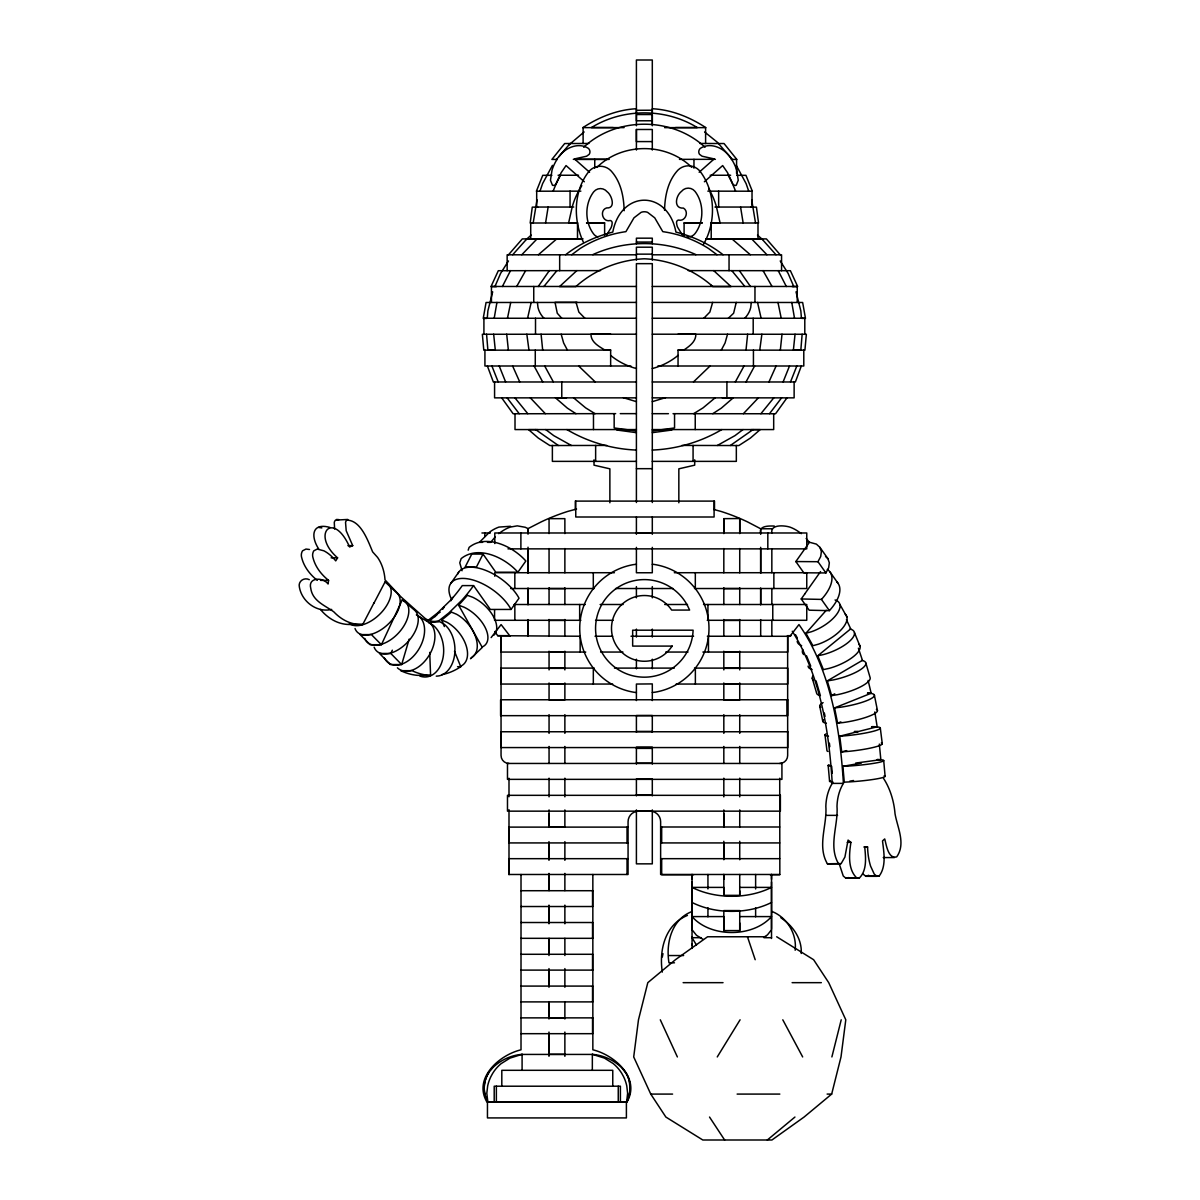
<?xml version="1.0" encoding="UTF-8"?>
<svg xmlns="http://www.w3.org/2000/svg" width="1200" height="1200" viewBox="0 0 1200 1200"><rect width="100%" height="100%" fill="white"/><g stroke="black" fill="none" stroke-linecap="round" stroke-linejoin="round"><path stroke-width="1.5" d="M501.045 636.3L501.045 755.505A7.95 7.95 0 0 0 508.995 763.455M508.995 809.715L508.995 874.485L508.995 858.675M508.995 796.77L508.995 778.26M528.03 619.59L528.03 636.3L528.03 620.295M528.03 604.74L528.03 588.03M528.03 573.18L528.03 547.2M528.03 534.21L528.03 528.63L525.255 527.28L517.26 525.855L510.18 527.1A61.995 43.845 90 0 0 500.955 532.035L498.69 533.64M548.985 1056.315L548.985 1032.06M548.985 1018.98L548.985 1002.18M548.985 987.255L548.985 968.58M548.985 955.515L548.985 938.715M548.985 923.79L548.985 905.115M548.985 890.19L548.985 873.39M548.985 860.325L548.985 841.65M548.985 826.725L548.985 813.66M609.87 502.77L609.87 468.825L594.015 465.165L594.015 459.825M636.405 533.13L652.305 532.995M636.405 150.045L636.405 129.48L652.305 129.48L652.305 150.045M636.405 125.76L636.405 114.54L652.305 114.54L652.305 124.515M636.405 114.045L636.405 110.295L652.305 110.22L652.305 114.045M652.305 125.76L652.305 114.54M692.04 928.71L692.04 882M692.04 879.315L692.04 874.485L692.04 948.405M707.94 874.485L707.94 888.96M739.725 922.965L739.725 930.585L723.825 930.585L723.825 916.59L692.04 916.59C710.625 937.83 752.835 937.77 771.525 916.59L739.725 916.59M739.725 890.82L739.725 895.35L723.825 895.35L723.825 887.4L692.04 887.4C715.56 899.25 747.93 899.205 771.525 887.4L739.725 887.4M723.825 879.315L723.825 874.485L723.825 895.35M723.825 859.74L723.825 841.305M723.825 826.56L723.825 813.66M723.825 532.125L723.825 519M739.725 532.125L739.725 519M755.625 874.485L755.625 888.96M760.68 604.5L760.68 588.525M760.68 572.715L760.68 548.865M760.68 532.98C758.565 525.42 769.62 525.945 774.285 526.035M771.525 928.71L771.525 882M771.525 879.315L771.525 874.485L771.525 938.49M771.84 604.5L771.84 588.525M771.84 572.715L771.84 548.865M771.84 532.98C770.295 524.055 784.455 525.42 789.885 527.1A61.995 43.845 90 0 1 799.11 532.035L801.375 533.64M493.665 334.2L495.3 350.1L487.875 349.995L486.57 334.2M712.65 302.37L709.86 312.075L703.8 318.27M545.58 222.93L548.13 207.045M533.19 222.93L537.015 199.845M664.53 210.255C664.89 196.71 667.56 182.43 676.5 171.765A14.985 14.985 0 0 1 700.41 171.765C715.74 192.18 716.16 222.795 703.38 244.515M736.245 302.37L733.62 313.23L728.25 318.315M487.26 318.315L487.875 310.905L492.69 291.825M507.465 318.315L510.735 302.415M527.565 318.315L531.18 302.415M761.88 334.2L759.75 350.1M782.01 334.2L780.33 350.1M802.14 334.2L800.835 349.995L793.395 350.01L795.045 334.2M494.19 318.315L496.935 302.415M727.545 334.2L725.07 342.975L721.29 350.1M692.04 938.1L692.25 936.915M692.04 945.12L692.25 943.935M662.31 957.015L662.985 953.67M457.71 574.02A37.785 18.885 35.3 0 1 484.95 570.09A37.785 18.885 35.3 0 1 518.19 596.7L519.015 598.215L511.065 609.45L490.35 609.45L473.55 585.6A181.635 128.445 90 0 1 461.85 600.24L448.77 613.005L439.245 620.475A27.795 19.65 90 0 1 424.89 618.225L400.95 596.85L385.005 579.885L384.915 578.58A36.84 26.055 90 0 0 377.595 557.43L372.63 551.865C367.89 540.6 360.765 520.185 346.815 520.125A4.77 3.375 90 0 0 345.54 522.39L346.2 530.73L352.725 545.64L349.59 546.99C333.12 509.625 310.62 534.39 337.575 557.835L335.73 560.88A51.975 36.75 90 0 0 323.895 550.815L317.25 549.06L313.875 550.785A6.21 4.395 90 0 0 313.08 552.39L312.75 553.605A6.21 4.395 90 0 0 312.93 557.475C315.135 566.685 321.27 574.575 328.59 580.38L328.08 583.995C323.07 576.99 307.86 577.11 310.725 588.165C312.45 601.215 325.2 605.49 333.87 611.895A63.405 44.835 90 0 0 362.775 624.42L374.07 602.73M771.525 929.73L767.46 934.89L763.605 937.41M796.815 366L790.53 381.885M801.285 366.075L795.375 381.975L652.305 381.975M831.885 1056.945L841.215 1019.805M765.765 936.765L707.58 936.765L675.42 959.715L647.805 982.665L638.475 1019.805L633.705 1056.945L650.76 1094.085L665.865 1117.05L702.81 1140L771.915 1140L804.075 1117.05L831.675 1094.085L841.005 1056.945L845.79 1019.805L828.72 982.665L813.615 959.715L776.685 936.765M792.285 631.245A181.635 128.445 -90 0 1 798.15 641.13C821.835 684.57 829.215 734.625 832.245 783.39L831.645 784.38A36.84 26.055 90 0 0 825.84 806.445C827.22 825.285 816.975 846.075 827.385 863.775L841.185 863.565L844.92 857.025L848.07 840.075L850.92 842.355C849.12 853.92 847.62 869.505 856.995 878.175L859.32 878.055C867.225 870.345 865.68 857.265 864.75 847.215L867.585 847.005A51.975 36.75 90 0 0 870.57 866.085L874.26 874.11L877.005 876.315L879.3 875.895C886.515 866.04 883.83 852.21 882.51 840.915L884.715 838.935C886.32 844.53 888.06 859.215 896.685 856.89C906.06 843.72 897.405 827.565 895.035 813.78A63.405 44.835 90 0 0 883.515 778.35M746.01 350.1L747.63 334.2M707.34 636.24L789.915 636.3L798.96 624.585A181.635 128.445 -90 0 1 809.31 641.13C833.01 684.57 840.375 734.625 843.42 783.39L842.805 784.38A36.84 26.055 -90 0 0 837 806.445C838.38 825.285 828.135 846.075 838.56 863.775L840.615 864.03M401.67 664.56L390.795 653.46L379.515 653.46L390.39 664.56L401.67 664.56L409.17 639.12M468.18 550.17L469.125 547.365C486.285 533.505 513 546.39 525.84 561.015L517.89 572.25L495.795 572.25L483.03 554.07L471.765 554.07L465.105 567.135L476.385 567.135L483.03 554.07M789.495 366L783.12 381.885M502.38 286.515L510.51 270.615M540 191.145L542.625 183.555L552.45 165.36M553.155 191.145L553.515 190.2A120.36 120.36 0 0 1 559.935 176.37L560.58 175.245M494.94 286.515L500.595 273.39L508.485 260.955M516.66 286.515L525.645 270.615M754.605 366L746.025 381.915M776.1 366L768.975 381.885M744.015 366L735.375 381.885M771.525 902.475C747.93 914.28 715.56 914.325 692.04 902.475M381.405 644.715L371.4 634.605L360.135 634.605L370.14 644.715L381.405 644.715L402.33 599.73L405.6 601.8A27.87 16.455 -47 0 1 395.37 636.105A27.87 16.455 -47 0 1 364.725 638.4M390.795 653.46L392.325 650.175M374.025 603.03L385.08 581.88L388.275 583.875A27.87 15.84 -43.7 0 1 380.34 613.62A27.87 15.84 -43.7 0 1 349.305 623.58M806.16 538.455L809.415 542.355L795.84 561.555L817.965 561.705L820.71 556.47L821.385 551.565L819.915 547.365L816.405 544.125L807.72 541.755M795.84 561.555L803.79 572.79L825.915 572.94L828.66 567.72L829.335 562.815L827.865 558.6L819.915 547.365M717.255 1056.945L740.085 1019.805M626.955 1102.02C640.875 1078.215 614.595 1054.98 592.845 1049.805L592.845 874.485M538.23 286.515L549.345 270.615M781.635 397.785L769.5 413.685M786.975 397.86L775.56 413.76L673.05 413.685M543.84 286.515L556.935 270.615M581.79 185.64L578.67 191.145A69.735 69.735 0 0 0 572.19 207.045L568.635 222.885L577.635 222.9M494.205 1102.02L494.205 1086.21L620.4 1086.21L620.4 1102.02L487.83 1102.02A28.635 28.635 0 0 1 489.09 1072.14L493.14 1067.34M556.56 159.36L570.15 143.46M450.705 583.5L458.64 572.265M804.795 593.85L820.545 571.59M836.88 581.97A37.785 18.885 -35.3 0 1 829.395 610.65L809.175 610.2L801.225 598.965L804.855 593.85M773.835 397.785L760.92 413.685M521.79 254.73L537.12 238.83L555.465 238.83M491.13 637.59L501.105 624.585L510.165 636.3M508.47 254.805L522.315 238.905L582.915 238.905M512.7 254.73L526.905 238.83L536.28 238.83M559.02 156.585C565.23 147.69 578.49 141.99 588.3 148.32A4.68 4.68 0 0 1 589.935 151.515L589.92 152.22A4.26 4.26 0 0 1 589.11 154.395L586.62 156.21L574.515 158.925L589.56 172.245M538.395 254.73L556.83 238.83L582.57 238.83M710.055 366L693.525 381.885M758.43 397.785L743.385 413.685M495.12 537.045L490.65 542.355L487.44 542.355M470.505 658.755L482.295 647.445L458.64 605.22L467.445 595.335L472.77 597.285A27.87 15.45 41.7 0 1 493.98 635.115M845.265 614.175A27.87 12.24 -29.3 0 1 818.505 644.16L812.895 645.705L805.92 633.24L826.305 610.26M863.1 874.11L865.845 876.315L868.695 875.28M715.155 397.785L703.08 407.85L693.645 413.685M568.74 145.065L584.115 131.97M576.06 286.47L577.995 284.73A110.34 110.34 0 0 1 644.355 258.78A110.355 110.355 0 0 1 710.715 284.73M699.15 172.245L714.195 158.925L702.09 156.21L699.6 154.395A4.26 4.26 0 0 1 698.79 152.22L698.79 151.515A4.68 4.68 0 0 1 700.41 148.32C711.63 141.195 726.18 149.295 731.97 159.855A44.82 44.82 0 0 1 736.665 170.04L738.24 180.27L736.275 185.19A2.055 2.055 0 0 1 735.255 185.445L733.89 185.055A3.855 3.855 0 0 1 733.02 184.395L727.53 172.65L722.67 165.57L704.37 181.77M526.245 239.49L531.225 235.125M565.65 254.73C579.45 243.84 595.785 236.415 612.78 232.095C620.865 189.57 667.845 189.57 675.93 232.095C692.925 236.415 709.26 243.84 723.06 254.73M753.09 429.57L730.38 445.47M596.955 167.355C622.335 142.365 666.375 142.365 691.755 167.355M767.34 1140L794.94 1117.05M583.665 147.24C616.68 116.535 672.03 116.535 705.045 147.24M430.47 620.055L437.415 614.37M444.375 626.565L441.705 620.055L451.44 612.105L456.555 614.25A27.87 17.07 50.7 0 1 475.74 637.26A27.87 17.07 50.7 0 1 471.24 657.825M858.705 644.205A27.87 9.855 -22.2 0 1 829.155 668.37L823.395 669.6L817.755 655.8L850.695 628.875L846.435 619.65M678.06 355.395L675.93 357.105A67.17 67.17 0 0 1 652.815 368.4L652.305 368.52M839.19 863.745L843.255 875.985L845.835 878.175L848.745 877.59M743.01 429.57L734.94 435.645L717.33 445.47M571.74 254.73L580.05 248.565A115.92 115.92 0 0 1 625.92 231.645L633.975 217.83L641.145 212.325A9.24 9.24 0 0 1 647.565 212.325L654.735 217.83L662.79 231.645A115.92 115.92 0 0 1 708.66 248.565L716.97 254.73M576.855 270.615L559.56 286.575L575.82 286.545M712.785 413.685L721.32 408.15L733.26 397.8L722.235 397.8M721.8 429.57C700.83 441.975 676.65 449.1 652.305 450.06M437.97 613.53L440.205 612.105M865.89 663.165L870.195 677.895A27.87 7.545 -16.3 0 1 837.48 694.68L831.615 695.625L827.31 680.895L862.44 660.33L858.375 648.18M831.615 695.625L834.75 693.795M347.79 519.45L335.535 520.125A4.77 3.375 90 0 0 334.275 522.39L334.62 529.065M528.03 528.63L541.035 521.97A206.355 206.355 0 0 1 567.735 511.425L576.555 509.04M687.45 915.405C665.055 924.57 658.905 950.115 662.31 972.075M692.355 911.4C671.64 918.945 665.685 943.05 668.97 962.805L674.475 962.805M876.39 709.395A27.87 5.355 -11.3 0 1 843.54 722.505L837.615 723.18L834.57 707.895L871.155 693.24L868.125 680.43M837.615 723.18L840.87 721.89M665.445 397.665L652.305 401.655M805.92 633.24L811.53 631.71A27.87 12.24 -29.3 0 0 836.595 614.445A27.87 12.24 -29.3 0 0 835.065 599.985M329.94 527.43C311.235 522.21 310.89 537.015 318.63 548.82M881.28 742.995A27.87 3.45 -7.2 0 1 847.68 751.44L841.71 751.875L839.745 736.185L877.17 726.795L874.815 711.945M841.71 751.875L846.705 750.615M522.09 1070.235L522.09 1054.335L510.015 1058.1L501.15 1063.62A38.7 38.7 0 0 0 492.66 1073.385L490.86 1076.685A40.53 40.53 0 0 0 487.665 1085.91L486.81 1093.29L487.83 1102.02A28.635 28.635 0 0 1 489.09 1072.14M441.825 674.64L444.945 673.965A92.205 65.19 -90 0 0 460.77 666.705L454.5 651.36M817.755 655.8L823.515 654.555A27.87 9.855 -22.2 0 0 850.2 640.665A27.87 9.855 -22.2 0 0 850.02 629.01M671.835 430.035L652.305 432.66M884.13 775.83A27.87 2.46 -5.1 0 1 850.26 781.845L844.29 782.16L842.88 766.335L861.345 763.065M849.825 781.17L853.515 780.51M855.72 763.065L880.845 759.66L879.33 744.09M827.31 680.895L833.16 679.95A27.87 7.545 -16.3 0 0 860.985 669.315A27.87 7.545 -16.3 0 0 861.765 660.405M636.405 564.27L633.24 564.66A64.71 64.71 0 0 0 635.22 692.445L636.405 692.52M652.305 692.52L655.47 692.13A64.71 64.71 0 0 0 653.49 564.345L652.305 564.345M834.57 707.895L840.495 707.22A27.87 5.355 -11.3 0 0 870.405 699.015A27.87 5.355 -11.3 0 0 867.675 693.105M636.405 108.735C617.205 109.725 598.83 117.18 582.87 127.635L624.105 127.605M839.745 736.185L845.7 735.75A27.87 3.45 -7.2 0 0 876.72 730.26A27.87 3.45 -7.2 0 0 872.055 726.645M652.305 430.965L674.55 427.95L674.55 413.685M842.88 766.335L848.865 766.035A27.87 2.46 -5.1 0 0 879.42 762.27A27.87 2.46 -5.1 0 0 877.14 759.555M620.265 1102.02L626.61 1102.02L627.975 1099.2L630.15 1090.05L629.25 1080.69A29.61 29.61 0 0 0 625.365 1072.14L621.3 1067.34A47.985 47.985 0 0 0 592.35 1054.335L592.335 1070.235M684.09 235.365L684.09 222.93L702.09 222.915M711.075 222.9L720.075 222.885L716.505 207.045A69.735 69.735 0 0 0 710.04 191.145L708.63 188.205M610.65 334.2L590.94 334.23C590.925 342.21 598.98 346.425 604.875 350.055L610.65 350.055L610.65 366M652.305 120.78L636.405 120.78L636.405 114.54M613.215 127.56L591.45 127.56C623.1 107.985 665.61 107.985 697.26 127.56L675.495 127.56M664.59 127.635L705.84 127.635C689.88 117.18 671.505 109.725 652.305 108.735M652.305 141.585L636.405 141.585L636.405 129.48M588.885 143.46L564.675 143.535L551.895 159.435L557.37 159.435M699.825 143.46L724.035 143.535L736.815 159.435L731.34 159.435M574.8 159.36L609.24 159.36M679.47 159.36L715.395 159.33M551.88 175.32L542.76 175.32L536.385 191.22L580.86 191.145M558.075 175.245L578.535 175.245M710.175 175.245L730.635 175.245M736.83 175.32L745.95 175.32L752.325 191.22L707.85 191.145M535.545 207.045L573.75 207.045M714.96 207.045L753.15 207.045M537.735 207.12L532.275 207.12L530.175 223.02L577.5 222.96L577.5 238.905M750.975 207.12L756.435 207.12L758.535 223.02L711.21 222.96L711.21 238.905M586.545 222.96L604.62 222.96L604.62 235.365M684.09 222.96L702.165 222.96M706.14 238.83L731.865 238.83L750.3 254.73M733.23 238.83L751.59 238.83L766.92 254.73M752.43 238.83L761.805 238.83L775.995 254.73M705.78 238.905L766.395 238.905L780.24 254.805M636.405 242.055L652.305 242.055M636.405 254.145L652.305 254.145M636.405 254.805L507.15 254.805L507.15 270.705M652.305 254.805L781.56 254.805L781.56 270.705M600.495 270.615L498.315 270.705L490.995 286.59L496.575 286.59M688.215 270.615L790.395 270.705L797.715 286.59L792.135 286.59M636.405 286.47L491.445 286.47L491.445 302.415M652.305 286.47L797.25 286.47L797.25 302.415M636.405 302.415L486.06 302.49L483.225 318.39L486.9 318.39M652.305 302.415L802.65 302.49L805.485 318.39L801.81 318.39M636.405 318.255L483.915 318.255L483.915 334.2M652.305 318.255L804.795 318.255L804.795 334.2M636.405 334.2L482.355 334.275L483.795 350.175L610.65 350.1M652.305 334.2L806.355 334.275L804.915 350.175L678.045 350.1L678.045 366M678.06 350.055L683.82 350.055C689.28 346.335 696.045 341.64 695.835 334.23L678.06 334.2M630.885 366L484.92 366L484.92 350.1M657.825 366L803.79 366L803.79 350.1M636.405 381.975L493.335 381.975L487.425 366.075M566.475 397.8L555.45 397.8L567.39 408.15L575.925 413.685M636.405 397.86L494.58 397.86L494.58 381.975M652.305 397.86L794.13 397.86L794.13 381.975M615.66 413.64L513.15 413.76L501.72 397.86M620.265 413.64L636.405 413.64M652.305 413.685L668.445 413.685M636.405 429.57L515.01 429.57L515.01 413.64M652.305 429.57L773.685 429.57L773.685 413.685M537.75 429.66L528.585 429.66L538.305 438.075L549.84 445.545L606.75 445.425M750.96 429.66L760.125 429.66L750.405 438.075L738.87 445.545L681.945 445.425M636.405 461.37L552.375 461.37L552.375 445.425M652.305 461.37L736.335 461.37L736.335 445.425M636.405 468.675L652.305 468.675M713.925 509.52L720.975 511.425A206.355 206.355 0 0 1 747.675 521.97L760.68 528.765L771.84 528.765M481.935 532.98L490.365 532.98M482.595 542.355L479.385 542.355L489.675 532.02A61.995 43.845 90 0 1 498.915 527.085L510.525 526.275M347.895 545.64L352.725 545.64M507.975 548.865L806.76 548.865L806.76 532.98L494.79 532.98L494.79 543.57M331.14 557.835L337.575 557.835M614.4 572.715L494.79 572.715L494.79 576.24M674.31 572.715L806.76 572.715L806.76 588.525L694.485 588.525M320.535 580.38L328.59 580.38M473.55 585.6L462.27 585.6A181.635 128.445 90 0 1 450.57 600.24L437.505 613.005L427.98 620.475A27.795 19.65 90 0 1 426.78 620.88M510.72 588.525L594.225 588.525M615.555 588.525L673.065 588.525M549.06 588.615L564.87 588.615M723.825 588.615L739.725 588.615M514.065 604.5L585.24 604.5M600.12 604.5L623.1 604.5M664.71 604.5L687.495 604.5M703.53 604.5L806.76 604.5L806.76 620.295L707.235 620.295M309.3 579.675C304.125 576.945 297.9 581.37 299.37 587.07C301.815 601.545 316.83 612.99 331.68 609.435M580.875 620.295L494.565 620.295L494.565 609.765M595.56 620.295L613.125 620.295M549.06 620.4L564.87 620.4M723.825 620.4L739.725 620.4M362.775 624.42L351.51 624.42A63.405 44.835 90 0 1 322.605 611.895L320.415 609.435M494.745 631.515L497.685 635.685L508.95 635.685M787.395 635.685L791.115 635.685M595.035 636.24L612.645 636.24M631.005 636.24L693.585 636.24M585.735 652.05L501.09 652.05L501.09 636.24M600.615 652.05L622.935 652.05M665.7 652.05L688.005 652.05M702.885 652.05L787.695 652.05L787.695 636.24M549.06 652.2L564.87 652.2M723.825 652.2L739.725 652.2M457.545 666.705L460.77 666.705M594.285 668.1L501.09 668.1L501.09 684.045L612.645 684.045M614.475 668.1L674.295 668.1M694.5 668.1L787.695 668.1L787.695 684.045L676.14 684.045M549.06 668.34L564.87 668.34M723.825 668.34L739.725 668.34M430.59 675.435L417.075 675.315A92.19 65.19 -90 0 1 400.77 670.68L412.035 670.68A92.19 65.19 90 0 0 428.34 675.315L430.59 675.435L429.72 652.395M549.06 684.135L564.87 684.135M723.825 684.135L739.725 684.135M867.435 693.24L871.155 693.24M500.595 699.855L500.595 715.665M787.035 699.855L787.125 715.665M871.59 726.795L877.17 726.795M636.405 731.415L652.305 731.415M636.405 748.38L652.305 748.38M877.125 759.66L880.845 759.66M636.405 763.155L652.305 763.155M832.245 783.39L843.42 783.39M636.405 794.895L652.305 794.895M636.405 810.78L652.305 810.78M826.41 815.37L837.57 815.37M660.63 826.995L779.715 826.995M628.065 827.115L508.995 827.115L509.01 842.925L628.065 842.925M847.2 842.355L850.92 842.355M660.63 842.925L779.715 842.925M863.865 847.005L867.585 847.005M883.245 857.565L894.42 857.565M628.065 858.675L508.875 858.675L508.875 874.485L628.065 874.485L628.065 821.745A10.59 10.59 0 0 1 638.67 811.14M660.63 858.675L779.715 858.675M827.385 863.775L838.56 863.775M779.715 874.485L660.63 874.485L660.63 821.745A10.59 10.59 0 0 0 650.04 811.14M693.63 874.725L661.68 874.725L661.68 858.915M770.205 874.725L779.835 874.725L779.715 778.26M868.14 875.895L879.3 875.895M865.845 876.315L877.005 876.315M848.16 878.055L859.32 878.055M845.835 878.175L856.995 878.175M520.95 890.715L592.77 890.715M520.95 906.525L592.77 906.525M520.95 922.515L592.77 922.515M701.385 937.695L692.04 937.695L696.465 945.06M764.04 937.695L771.525 937.695M520.95 938.325L592.77 938.325M520.95 954.285L592.77 954.285M668.97 955.545L683.625 955.545M520.95 970.11L592.77 970.11M683.13 982.665L723.03 982.665M792.12 982.665L821.34 982.665M520.95 986.085L592.77 986.085M520.95 1001.895L592.77 1001.895M564.87 1017.795L549.06 1017.795L549.06 1001.895M520.95 1017.87L592.77 1017.87M520.95 1033.68L592.77 1033.68M564.87 1054.335L549.06 1054.335L549.06 1033.68M522.03 1054.425L592.41 1054.425M650.76 1094.085L672.585 1094.085M737.13 1094.085L779.835 1094.085M827.115 1094.085L831.675 1094.085M573.315 159.33L608.325 159.36M586.62 222.915L604.62 222.93M712.905 286.545L730.995 286.575L713.7 270.615M577.185 302.385L555.045 302.37L557.265 313.23L561.81 318.315M801.225 598.965L821.445 599.415L829.395 610.65M336.51 519.45L338.895 519.63M636.405 430.965L614.16 427.95L614.16 413.685M636.405 432.66L616.875 430.035M636.405 450.06C612.06 449.1 587.88 441.975 566.91 429.57M309.495 549.495L305.97 549.06L302.61 550.785A6.21 4.395 90 0 0 301.8 552.39L301.47 553.605A6.21 4.395 90 0 0 301.65 557.475C303.855 566.685 309.99 574.575 317.31 580.38M833.04 782.16L830.55 781.845A27.87 2.46 -5.1 0 1 830.49 780.57M318.66 527.43L321.825 527.925M828.495 736.185L825.99 735.75A27.87 3.45 -7.2 0 1 825.885 733.965M636.405 368.52L635.895 368.4A67.17 67.17 0 0 1 612.78 357.105L610.65 355.395M592.335 1054.335L604.425 1058.1L613.275 1063.62A38.7 38.7 0 0 1 621.765 1073.385L623.58 1076.685A40.53 40.53 0 0 1 626.775 1085.91L627.63 1093.29L626.61 1102.02L627.975 1099.2A28.635 28.635 0 0 0 625.35 1072.14L623.46 1069.635M636.405 401.655L623.265 397.665M826.38 723.18L823.83 722.505A27.87 5.355 -11.3 0 1 823.56 719.745M458.64 605.22L463.965 607.155A27.87 15.45 41.7 0 1 485.85 628.92A27.87 15.45 41.7 0 1 481.65 647.175M441.705 620.055L446.82 622.2A27.87 17.07 50.7 0 1 466.335 646.26A27.87 17.07 50.7 0 1 460.14 666.42M812.16 669.6L809.445 668.37A27.87 9.855 -22.2 0 1 808.065 666.15M771.795 911.4C787.14 917.355 797.04 933.93 795.165 950.25M497.685 635.685L580.155 636.24L580.155 652.05M801.66 645.705L798.795 644.16A27.87 12.24 -29.3 0 1 797.175 641.415M571.365 445.47L553.77 435.645L545.7 429.57M584.91 318.27L578.85 312.075L576.06 302.37M416.355 614.865L430.23 623.235A27.87 18.195 -59.5 0 1 427.08 658.38A27.87 18.195 -59.5 0 1 397.38 667.8M595.065 413.685L585.63 407.85L573.555 397.785M703.065 939.39L696.465 935.265L692.04 929.73M417.54 615.63L419.91 617.16A27.87 18.195 -59.5 0 1 414.495 655.095A27.87 18.195 -59.5 0 1 384.18 657.63M558.315 445.47L535.605 429.57M595.185 381.885L578.655 366M704.595 131.97L717.435 142.335L732.15 159.36M780.9 917.79C792.825 925.74 802.095 938.64 801.24 953.475M545.325 413.685L530.28 397.785M757.485 235.125L762.465 239.49M584.34 181.77L566.04 165.57L561.18 172.65L555.69 184.395A3.855 3.855 0 0 1 554.82 185.055L553.455 185.445A2.055 2.055 0 0 1 552.435 185.19L550.455 180.27L552.045 170.04A44.82 44.82 0 0 1 556.74 159.855M710.715 284.73L712.65 286.47M825.525 556.44L827.865 558.6M402.33 599.73L415.005 610.575A27.87 16.455 -47 0 1 404.775 644.895A27.87 16.455 -47 0 1 374.13 647.175M527.79 413.685L514.875 397.785M385.08 581.88L397.26 593.28A27.87 15.84 -43.7 0 1 385.755 626.325A27.87 15.84 -43.7 0 1 355.035 628.53M517.89 572.25C505.05 557.64 478.335 544.755 461.175 558.6L459.765 562.815L462.06 570.75M731.775 270.615L744.87 286.515M739.365 270.615L750.48 286.515M519.195 413.685L507.075 397.785M830.205 572.25L838.155 583.5M817.965 561.705L825.915 572.94M736.26 165.36L746.085 183.555L748.71 191.145M553.335 381.885L544.695 366M709.53 1117.05L724.635 1140M763.05 270.615L772.05 286.515M519.72 381.885L512.61 366M780.225 260.955L788.115 273.39L793.77 286.515M542.685 381.915L534.105 366M486.9 1102.02C472.98 1078.215 499.26 1054.98 521.01 1049.805L521.01 874.485M728.13 175.245L728.76 176.37A120.36 120.36 0 0 1 735.195 190.2L735.555 191.145M839.91 604.47L846.885 616.92M795.555 634.8L797.295 637.92M511.065 609.45L510.24 607.935A37.785 18.885 35.3 0 0 467.22 578.745A37.785 18.885 35.3 0 0 451.605 599.55M782.79 1019.805L802.665 1056.945M778.2 270.615L786.33 286.515M567.405 350.1L563.64 342.975L561.165 334.2M505.59 381.885L499.215 366M660.3 1019.805L677.37 1056.945M498.18 381.885L491.895 366M583.35 242.145C573.255 220.29 573.3 191.85 588.3 172.215A14.985 14.985 0 0 1 612.21 172.215C621.15 182.895 623.82 197.16 624.165 210.72M854.445 632.625L860.085 646.425M806.52 655.8L810.75 666.15M791.775 302.415L794.52 318.315M747.465 936.765L755.19 959.715M816.06 680.895L820.38 695.625L817.77 694.68A27.87 7.545 -16.3 0 1 816.57 692.985L812.265 678.255M542.685 350.1L541.08 334.2M796.02 291.825L800.835 310.905L801.45 318.315M777.975 302.415L781.23 318.315M757.53 302.415L761.145 318.315M528.96 350.1L526.83 334.2M508.365 350.1L506.7 334.2M751.695 199.845L755.52 222.93M874.41 695.295L877.47 710.595M824.34 712.98L825.03 716.385M819.705 706.005L822.765 721.305M740.58 207.045L743.13 222.93M880.305 728.07L882.285 743.76M829.38 743.16L829.815 746.64M825 734.97L826.965 750.66A27.87 3.45 -7.2 0 0 827.97 751.44M883.71 760.56L885.105 776.385M832.26 773.37L831.645 766.335L829.155 766.035A27.87 2.46 -5.1 0 1 829.095 764.76M828.18 765.48L829.575 781.29M787.65 636.3L787.665 755.505A7.95 7.95 0 0 1 779.715 763.455M773.865 572.715L773.865 588.525M772.77 604.5L772.77 620.295M771.84 620.295L771.84 636.3M767.82 532.98L767.82 548.865M760.68 528.765L760.68 534.33M760.68 547.305L760.68 573.255M760.68 588.09L760.68 604.77M760.68 619.605L760.68 636.3M757.995 222.96L757.995 238.905M755.625 907.785L755.625 916.83M754.965 286.47L754.965 302.415M753.435 350.1L753.435 366M753.195 318.255L753.195 334.2M752.025 191.1L752.025 207.045M751.305 302.415L750.705 307.56A22.32 22.32 0 0 1 744.63 318.315M739.725 533.595L739.725 518.535L723.825 518.655L723.825 533.595M739.725 548.535L739.725 572.805M739.725 587.745L739.725 604.545M739.725 619.485L739.725 636.285M739.725 651.225L739.725 669.9M739.725 682.965L739.725 699.885L723.825 699.885L723.825 682.965M739.725 714.705L739.725 733.365M739.725 746.445L739.725 763.455M739.725 778.185L739.725 796.845M739.725 809.925L739.725 827.025M739.725 841.305L739.725 859.74M739.725 874.485L739.725 895.35M739.725 930.585L739.725 910.575L723.825 910.575L723.825 930.585M736.575 159.36L736.575 173.475M729.045 254.805L729.045 270.705M726.915 381.975L726.915 397.86M723.825 548.535L723.825 572.805M723.825 587.745L723.825 604.545M723.825 619.485L723.825 636.285M723.825 651.225L723.825 669.9M723.825 714.705L723.825 733.365M723.825 746.445L723.825 763.455M723.825 778.185L723.825 796.845M723.825 809.925L723.825 827.025M723.825 842.925L723.825 858.84M718.65 191.1L718.65 207.045M714.495 509.94L714.495 501.105L575.295 501.105L575.295 509.94M714.09 501.105L714.09 517.005L575.76 517.005L575.76 501.105M708.465 636.24L708.465 652.05M707.94 604.5L707.94 620.295M707.94 907.785L707.94 916.83M705.6 127.635L705.6 143.535M695.82 254.73L695.82 254.58C663.435 239.925 625.275 239.925 592.89 254.58L592.89 254.73M695.235 413.685L695.235 429.57M695.325 572.715L695.325 588.525M695.37 668.1L695.37 684.045M694.695 459.825L694.695 465.165L678.84 468.825L678.84 502.77M693.96 159.36L693.96 168.18M693.075 445.425L693.075 461.37M661.68 826.995L661.68 842.925M652.305 112.47L652.305 60L636.405 60L636.405 112.47M652.305 243.765L652.305 238.17L636.405 238.17L636.405 243.765M652.305 260.1L652.305 247.2L636.405 247.2L636.405 260.1M652.305 502.53L652.305 263.655L636.405 263.655L636.405 502.53M652.305 517.005L652.305 534.285M652.305 547.365L652.305 572.76L636.405 572.76L636.405 547.365M652.305 586.605L652.305 597.81M652.305 629.115L652.305 637.035M652.305 659.205L652.305 668.79M652.305 700.56L652.305 683.91L636.405 684.045L636.405 700.56M652.305 732.315L652.305 715.5L636.405 715.53L636.405 732.315M652.305 764.07L652.305 747.15L636.405 747.15L636.405 764.07M652.305 795.825L652.305 779.01L636.405 779.025L636.405 795.825M652.305 809.91L652.305 863.85L636.405 863.85L636.405 809.91M636.405 517.005L636.405 534.285M636.405 586.605L636.405 597.81M636.405 629.115L636.405 637.035M636.405 659.205L636.405 668.79M627.03 827.115L627.03 842.925M627.03 858.675L627.03 874.485M618.255 1086.21L618.255 1102.02M612.765 1086.135L612.765 1070.31L501.81 1070.31L501.81 1086.135M595.635 445.425L595.635 461.37M594.75 159.36L594.75 168.18M593.475 413.64L593.475 429.57M593.295 572.715L593.295 588.525M593.325 668.1L593.325 684.045M592.545 890.715L592.545 906.525M592.545 922.515L592.545 938.325M592.545 954.285L592.545 970.11M592.545 986.085L592.545 1001.895M592.545 1017.87L592.545 1033.68M583.11 127.605L583.11 143.505M579.66 604.5L579.66 620.295M570.06 191.1L570.06 207.045M564.87 533.595L564.87 518.655L549.06 518.655L549.06 533.595M564.87 548.535L564.87 572.805M564.87 587.745L564.87 604.545M564.87 619.485L564.87 636.285M564.87 651.225L564.87 669.9M564.87 682.965L564.87 699.885L549.06 699.885L549.06 682.965M564.87 714.705L564.87 733.365M564.87 746.445L564.87 763.455M564.87 778.185L564.87 796.845M564.87 809.925L564.87 827.025L549.06 827.025L549.06 809.925M564.87 841.65L564.87 860.325M564.87 873.39L564.87 890.625M564.87 905.115L564.87 923.79M564.87 938.31L564.87 955.515M564.87 968.58L564.87 987.255M564.87 1001.895L564.87 1018.98M564.87 1032.06L564.87 1056.315M561.78 381.975L561.78 397.86M559.665 254.805L559.665 270.705M549.06 548.535L549.06 572.805M549.06 587.745L549.06 604.545M549.06 619.485L549.06 636.285M549.06 651.225L549.06 669.9M549.06 714.705L549.06 733.365M549.06 746.445L549.06 763.455M549.06 778.185L549.06 796.845M549.06 842.925L549.06 858.84M549.06 874.485L549.06 890.625M549.06 906.51L549.06 922.41M549.06 938.31L549.06 954.21M549.06 970.11L549.06 985.995M537.405 302.415L538.005 307.56A22.32 22.32 0 0 0 544.08 318.315M536.685 191.1L536.685 207.045M535.515 318.255L535.515 334.2M535.275 350.1L535.275 366M533.745 286.47L533.745 302.415M530.715 222.96L530.715 238.905M528.03 528.765L528.03 532.98M528.03 548.865L528.03 572.715M528.03 588.525L528.03 604.5M520.89 532.98L520.89 548.865M514.83 572.715L514.83 588.525M514.845 604.5L514.845 620.295M496.365 1086.21L496.365 1102.02M484.83 532.98L484.83 536.505M435.015 616.665A27.87 17.07 50.7 0 1 436.845 614.25M450.93 600.75A27.87 15.45 41.7 0 1 453.06 597.285M442.665 609.345A27.87 15.45 41.7 0 1 444.255 607.155M436.26 676.14A27.87 19.68 85.7 0 0 454.515 655.515A27.87 19.68 85.7 0 0 444.15 624.21L439.815 621.735L428.565 622.59L432.885 625.065A27.87 19.68 85.7 0 1 442.56 659.82A27.87 19.68 85.7 0 1 419.865 676.05M827.34 569.46A37.785 18.885 -35.3 0 1 821.445 599.415M813.45 679.95A27.87 7.545 -16.3 0 1 812.895 676.05M803.805 654.555A27.87 9.855 -22.2 0 1 802.83 649.455M820.785 707.22A27.87 5.355 -11.3 0 1 823.11 702.615M686.955 236.79A8.625 8.625 0 0 0 695.01 233.61C704.115 221.79 704.115 203.205 695.01 191.385A8.625 8.625 0 0 0 681.495 191.385C675.57 195.9 673.395 208.785 683.475 208.11C689.37 211.725 685.38 221.85 678.495 220.05A2.355 2.355 0 0 0 676.545 222.465A13.62 13.62 0 0 0 677.61 227.22L681.495 233.61A8.625 8.625 0 0 0 682.365 234.57M684.495 236.025A8.625 8.625 0 0 1 683.37 235.38M606.345 235.02A8.625 8.625 0 0 0 607.215 234.075L611.085 227.67A13.62 13.62 0 0 0 612.165 222.93A2.355 2.355 0 0 0 610.215 220.515C602.49 222.555 599.16 210.195 606.645 207.93C616.08 208.695 611.85 195.15 607.215 191.835A8.625 8.625 0 0 0 593.7 191.835C584.595 203.67 584.595 222.24 593.7 234.075A8.625 8.625 0 0 0 597.915 236.955M493.14 1067.34A47.925 47.925 0 0 1 522.105 1054.335M672.195 646.095L670.215 648.675A32.865 32.865 0 0 1 621.48 651.99A32.865 32.865 0 0 1 623.28 603.18A32.865 32.865 0 0 1 671.64 610.065L689.625 610.065L687.48 605.58A48.78 48.78 0 0 0 608.16 595.68A48.78 48.78 0 0 0 625.995 673.59A48.78 48.78 0 0 0 693.105 630.195L632.655 630.195L632.655 646.095L672.195 646.095M787.665 699.765L501.045 699.765L501.045 715.665L787.665 715.665L787.665 699.765M858.06 731.58L854.31 731.58L857.985 731.625M787.695 731.76L501.09 731.76L501.09 747.57L787.695 747.57L787.695 731.76M781.92 763.455L507.48 763.455L507.48 779.355L781.92 779.355L781.92 763.455M780.375 795.33L507.48 795.33L507.48 811.155L780.375 811.155L780.375 795.33M626.4 1102.11L487.455 1102.11L487.455 1117.92L626.4 1117.92L626.4 1102.11"/></g></svg>
